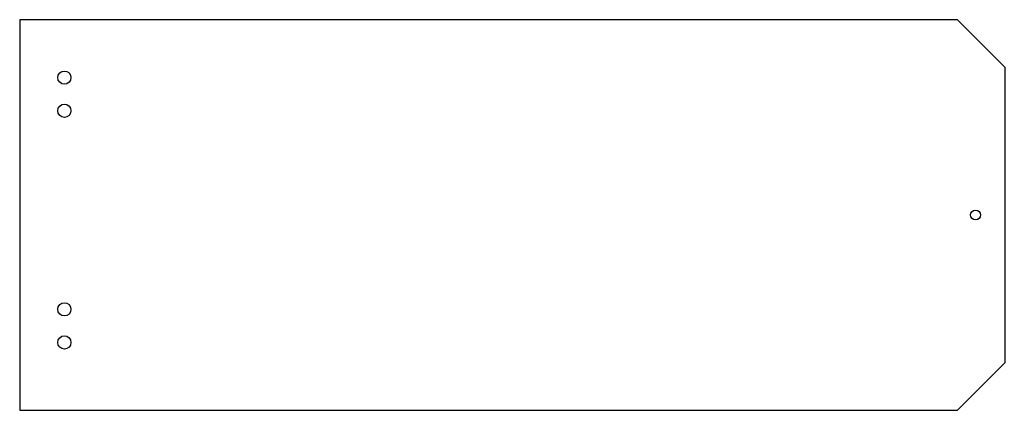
# Model space of a CAD drawing. Extents: x -149 to 149, y -539 to -421.
import ezdxf

# ---------------------------------------------------------------- set-up
doc = ezdxf.new("R2010")
doc.units = 0
doc.layers.get('0').update_dxf_attribs({"linetype": 'CONTINUOUS'})

msp = doc.modelspace()

# ---------------------------------------------------------------- linework, layer by layer
at = {"color": 7, "linetype": 'CONTINUOUS'}
for p, q in [((134.59, -421), (-149, -421)), ((-149, -421), (-149, -539)), ((149, -435.41), (134.59, -421)), ((149, -524.59), (149, -435.41)), ((134.59, -539), (149, -524.59)), ((-149, -539), (134.59, -539))]:
    msp.add_line(p, q, dxfattribs=at)
for centre, radius in [((-135.5, -438.5), 2), ((-135.5, -448.5), 2), ((140, -480), 1.5), ((-135.5, -508.5), 2), ((-135.5, -518.5), 2)]:
    msp.add_circle(centre, radius, dxfattribs=at)

doc.saveas('drawing.dxf')
